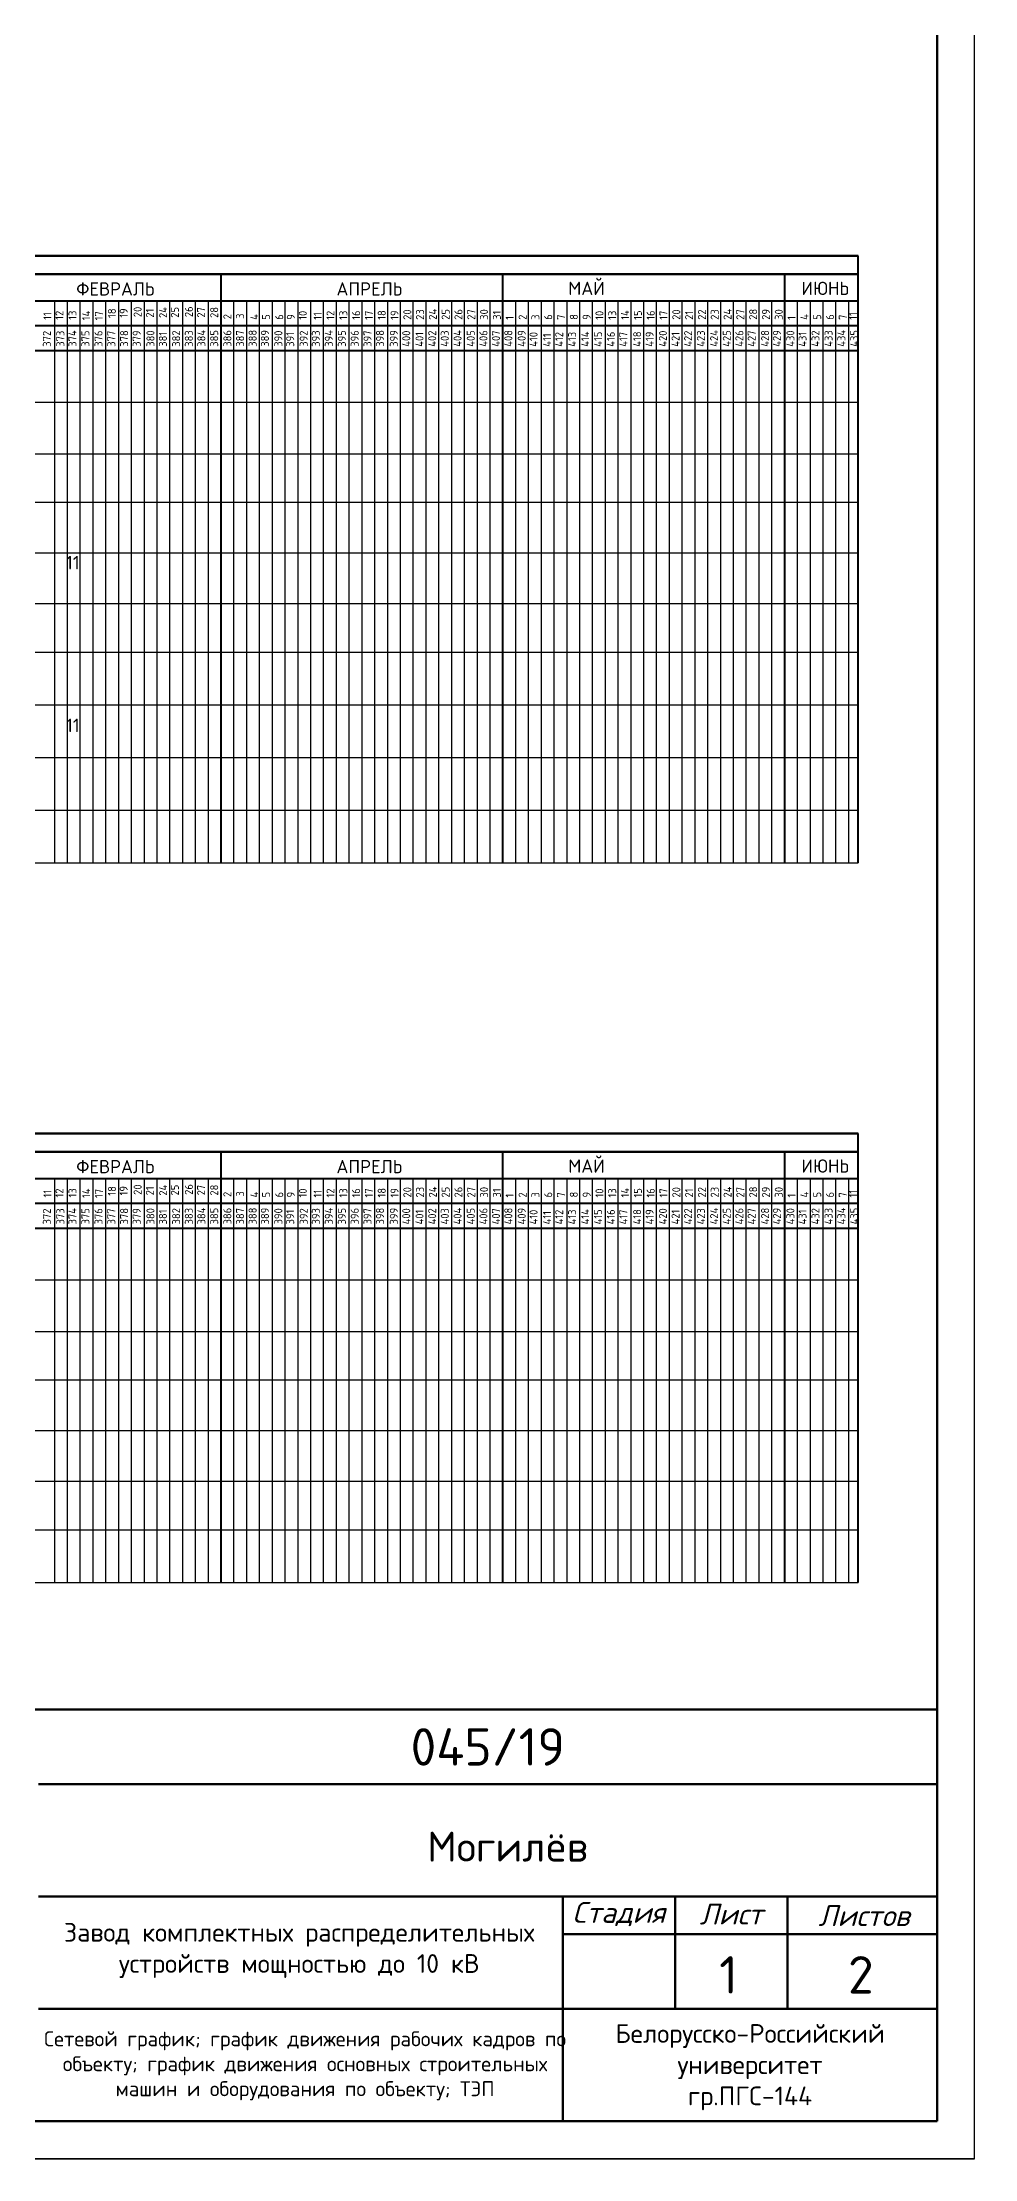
# Model space of a CAD drawing. Header units: millimetres. Extents: x -782 to 10910, y 3841 to 13237.
# Drawn here: x 841.6 to 966.1, y 4163.8 to 4446.5 of the extents above; entities that cross this region are included whole.
import ezdxf

# ---------------------------------------------------------------- set-up
doc = ezdxf.new("R2010")
doc.units = ezdxf.units.MM
doc.layers.add('1STAIR2D', color=30, linetype='Continuous')
doc.layers.add('A0-08', color=101, linetype='Continuous')
doc.layers.add('Штампы&Таблицы', color=1, linetype='Continuous', lineweight=70)
doc.styles.add('GOST-2.304_Type-B', font='GOST_Common.ttf')
doc.styles.add('Isocpeur', font='isocpeur.ttf')
doc.styles.get("Standard").update_dxf_attribs({"font": 'isocpeur.ttf'})

msp = doc.modelspace()

# ---------------------------------------------------------------- linework, layer by layer
at = {"color": 0}
msp.add_line((966.107131, 4163.787824), (966.107131, 4757.787824), dxfattribs=at)
at = {"lineweight": 30}
for p, q in [((157.457161, 4398.417198), (950.5617, 4398.420437)), ((157.457129, 4391.515032), (950.5617, 4391.518271)), ((157.457161, 4385.024194), (950.5617, 4385.027433)), ((157.457161, 4378.259137), (950.5617, 4378.262075)), ((157.457161, 4371.49408), (950.5617, 4371.497019)), ((157.457161, 4371.49408), (950.5617, 4371.497019)), ((157.457161, 4364.992075), (950.5617, 4364.995014)), ((157.457161, 4357.963966), (950.5617, 4357.966905)), ((157.457161, 4357.963966), (950.5617, 4357.963966)), ((157.457161, 4350.935857), (950.5617, 4350.938795)), ((157.457161, 4350.935857), (950.5617, 4350.935857)), ((157.457161, 4350.935857), (950.5617, 4350.935857)), ((157.457161, 4343.907747), (950.5617, 4343.910686)), ((157.457161, 4343.907747), (950.5617, 4343.907747)), ((157.457161, 4343.907747), (950.5617, 4343.907747)), ((157.457161, 4336.879638), (950.5617, 4336.882577)), ((157.457161, 4336.879638), (950.5617, 4336.882577)), ((157.457161, 4336.879638), (950.5617, 4336.879638)), ((157.457161, 4336.879638), (950.5617, 4336.879638)), ((157.457161, 4281.186701), (950.5617, 4281.189941)), ((157.457129, 4274.284535), (950.5617, 4274.287774)), ((157.457161, 4267.793697), (950.5617, 4267.796936)), ((157.457161, 4261.02864), (950.5617, 4261.031579)), ((157.457161, 4254.263583), (950.5617, 4254.266522)), ((157.457161, 4254.263583), (950.5617, 4254.266522)), ((157.457161, 4247.761578), (950.5617, 4247.764517)), ((157.457161, 4240.733469), (950.5617, 4240.736408)), ((157.457161, 4240.733469), (950.5617, 4240.733469))]:
    msp.add_line(p, q, dxfattribs=at)
at = {"layer": '1STAIR2D', "color": 0, "lineweight": 100}
for p, q in [((961.107131, 4168.787824), (961.107131, 4752.787824)), ((146.107131, 4168.787824), (961.107131, 4168.787824))]:
    msp.add_line(p, q, dxfattribs=at)
at = {"layer": '1STAIR2D', "color": 7, "lineweight": 100}
for p, q in [((961.107131, 4223.787824), (776.107131, 4223.787824)), ((961.10713, 4213.787824), (841.10713, 4213.787824)), ((961.107131, 4198.787824), (841.107131, 4198.787824)), ((911.107131, 4198.787824), (911.107131, 4168.787824)), ((926.107131, 4198.787824), (926.107131, 4183.787824)), ((941.107131, 4198.787824), (941.107131, 4183.787824)), ((961.107131, 4193.787824), (911.107131, 4193.787824)), ((961.10713, 4183.787824), (841.10713, 4183.787824))]:
    msp.add_line(p, q, dxfattribs=at)
at = {"layer": '1STAIR2D', "color": 0}
msp.add_line((126.107131, 4163.787824), (966.107131, 4163.787824), dxfattribs=at)
at = {"layer": 'A0-08', "color": 0, "lineweight": 40}
for p, q in [((226.027069, 4415.309643), (950.5617, 4415.486303)), ((226.027069, 4415.309643), (950.5617, 4415.486303)), ((231.742372, 4417.930724), (950.5617, 4417.930724)), ((260.661326, 4417.930724), (950.5617, 4417.930724)), ((260.661326, 4417.930724), (950.5617, 4417.930724)), ((950.5617, 4417.930724), (499.001816, 4417.930724)), ((950.5617, 4417.930724), (499.001816, 4417.930724)), ((499.001816, 4415.309643), (950.5617, 4415.596678)), ((865.515363, 4336.882262), (865.515363, 4415.542618)), ((903.13476, 4336.882401), (903.13476, 4415.56327)), ((940.754156, 4336.882541), (940.754156, 4415.583922)), ((950.5617, 4336.879638), (950.5617, 4417.930724)), ((950.5617, 4336.882577), (950.5617, 4417.930724)), ((301.458498, 4411.936958), (950.5617, 4411.936958)), ((207.175932, 4408.628161), (950.5617, 4408.628161)), ((301.458498, 4405.319364), (950.5617, 4405.319364)), ((301.458498, 4405.319364), (950.5617, 4405.319364)), ((231.742372, 4300.700227), (950.5617, 4300.700227)), ((231.742372, 4300.700227), (950.5617, 4300.700227)), ((260.661326, 4300.700227), (950.5617, 4300.700227)), ((260.661326, 4300.700227), (950.5617, 4300.700227)), ((950.5617, 4300.700227), (499.001816, 4300.700227)), ((950.5617, 4300.700227), (499.001816, 4300.700227)), ((950.5617, 4240.733469), (950.5617, 4300.700227)), ((950.5617, 4240.736408), (950.5617, 4300.700227)), ((226.027069, 4298.079146), (950.5617, 4298.255806)), ((226.027069, 4298.079146), (950.5617, 4298.255806)), ((499.001816, 4298.079146), (950.5617, 4298.366181)), ((865.515363, 4240.736093), (865.515363, 4298.312121)), ((903.13476, 4240.736232), (903.13476, 4298.332773)), ((940.754156, 4240.736371), (940.754156, 4298.353425)), ((301.458498, 4294.706461), (950.5617, 4294.706461)), ((207.175932, 4291.397664), (950.5617, 4291.397664)), ((301.458498, 4288.088867), (950.5617, 4288.088867))]:
    msp.add_line(p, q, dxfattribs=at)
at = {"layer": 'A0-08', "color": 0, "lineweight": 25}
for p, q in [((843.28572, 4336.88218), (843.28572, 4411.936958)), ((844.995693, 4336.882186), (844.995693, 4411.936958)), ((846.705665, 4336.882192), (846.705665, 4411.936958)), ((848.415638, 4336.882199), (848.415638, 4411.936958)), ((850.125611, 4336.882205), (850.125611, 4411.936958)), ((851.835583, 4336.882211), (851.835583, 4411.936958)), ((853.545556, 4336.882218), (853.545556, 4411.936958)), ((855.255528, 4336.882224), (855.255528, 4411.936958)), ((856.965501, 4336.88223), (856.965501, 4411.936958)), ((858.659259, 4336.882237), (858.659259, 4411.936958)), ((860.385446, 4336.882243), (860.385446, 4411.936958)), ((862.095418, 4336.882249), (862.095418, 4411.936958)), ((863.805391, 4336.882256), (863.805391, 4411.936958)), ((865.515363, 4336.882262), (865.515363, 4411.936359)), ((867.225336, 4336.882268), (867.225336, 4411.936958)), ((868.935309, 4336.882275), (868.935309, 4411.936958)), ((870.645281, 4336.882281), (870.645281, 4411.936958)), ((872.355254, 4336.882287), (872.355254, 4411.936958)), ((874.065226, 4336.882294), (874.065226, 4411.936958)), ((875.775199, 4336.8823), (875.775199, 4411.936958)), ((877.485171, 4336.882306), (877.485171, 4411.936958)), ((879.195144, 4336.882313), (879.195144, 4411.936958)), ((880.905116, 4336.882319), (880.905116, 4411.936958)), ((882.615089, 4336.882325), (882.615089, 4411.936958)), ((884.325062, 4336.882332), (884.325062, 4411.936958)), ((886.035034, 4336.882338), (886.035034, 4411.936958)), ((887.745007, 4336.882344), (887.745007, 4411.936958)), ((889.454979, 4336.882351), (889.454979, 4411.936958)), ((891.148738, 4336.882357), (891.148738, 4411.936958)), ((892.874924, 4336.882363), (892.874924, 4411.936958)), ((894.584897, 4336.88237), (894.584897, 4411.936958)), ((896.294869, 4336.882376), (896.294869, 4411.936958)), ((898.004842, 4336.882382), (898.004842, 4411.936359)), ((899.714814, 4336.882389), (899.714814, 4411.936958)), ((901.424787, 4336.882395), (901.424787, 4411.936958)), ((903.13476, 4336.882401), (903.13476, 4411.936958)), ((904.844732, 4336.882408), (904.844732, 4411.936958)), ((906.554705, 4336.882414), (906.554705, 4411.936958)), ((908.264677, 4336.88242), (908.264677, 4411.936958)), ((909.97465, 4336.882427), (909.97465, 4411.936958)), ((911.684622, 4336.882433), (911.684622, 4411.936958)), ((913.394595, 4336.882439), (913.394595, 4411.936958)), ((915.104567, 4336.882446), (915.104567, 4411.936958)), ((916.81454, 4336.882452), (916.81454, 4411.936958)), ((918.524512, 4336.882458), (918.524512, 4411.936958)), ((920.234485, 4336.882465), (920.234485, 4411.936958)), ((921.944458, 4336.882471), (921.944458, 4411.936958)), ((923.638216, 4336.882477), (923.638216, 4411.936958)), ((925.364403, 4336.882484), (925.364403, 4411.936958)), ((927.074375, 4336.88249), (927.074375, 4411.936958)), ((928.784348, 4336.882496), (928.784348, 4411.936958)), ((930.49432, 4336.882503), (930.49432, 4411.936359)), ((932.204293, 4336.882509), (932.204293, 4411.936958)), ((933.914265, 4336.882515), (933.914265, 4411.936958)), ((935.624238, 4336.882522), (935.624238, 4411.936958)), ((937.334211, 4336.882528), (937.334211, 4411.936958)), ((939.044183, 4336.882534), (939.044183, 4411.936958)), ((940.754156, 4336.882541), (940.754156, 4411.936958)), ((942.464128, 4336.882547), (942.464128, 4411.936958)), ((944.174101, 4336.882553), (944.174101, 4411.936958)), ((945.884073, 4336.88256), (945.884073, 4411.936958)), ((947.594046, 4336.882566), (947.594046, 4411.936958)), ((949.304018, 4336.882572), (949.304018, 4411.936958)), ((950.5617, 4336.882577), (950.5617, 4411.936958)), ((843.28572, 4240.73601), (843.28572, 4294.706461)), ((844.995693, 4240.736017), (844.995693, 4294.706461)), ((846.705665, 4240.736023), (846.705665, 4294.706461)), ((848.415638, 4240.736029), (848.415638, 4294.706461)), ((850.125611, 4240.736036), (850.125611, 4294.706461)), ((851.835583, 4240.736042), (851.835583, 4294.706461)), ((853.545556, 4240.736048), (853.545556, 4294.706461)), ((855.255528, 4240.736055), (855.255528, 4294.706461)), ((856.965501, 4240.736061), (856.965501, 4294.706461)), ((858.659259, 4240.736067), (858.659259, 4294.706461)), ((860.385446, 4240.736074), (860.385446, 4294.706461)), ((862.095418, 4240.73608), (862.095418, 4294.706461)), ((863.805391, 4240.736086), (863.805391, 4294.706461)), ((865.515363, 4240.736093), (865.515363, 4294.705862)), ((867.225336, 4240.736099), (867.225336, 4294.706461)), ((868.935309, 4240.736105), (868.935309, 4294.706461)), ((870.645281, 4240.736112), (870.645281, 4294.706461)), ((872.355254, 4240.736118), (872.355254, 4294.706461)), ((874.065226, 4240.736124), (874.065226, 4294.706461)), ((875.775199, 4240.736131), (875.775199, 4294.706461)), ((877.485171, 4240.736137), (877.485171, 4294.706461)), ((879.195144, 4240.736143), (879.195144, 4294.706461)), ((880.905116, 4240.73615), (880.905116, 4294.706461)), ((882.615089, 4240.736156), (882.615089, 4294.706461)), ((884.325062, 4240.736162), (884.325062, 4294.706461)), ((886.035034, 4240.736169), (886.035034, 4294.706461)), ((887.745007, 4240.736175), (887.745007, 4294.706461)), ((889.454979, 4240.736181), (889.454979, 4294.706461)), ((891.148738, 4240.736188), (891.148738, 4294.706461)), ((892.874924, 4240.736194), (892.874924, 4294.706461)), ((894.584897, 4240.7362), (894.584897, 4294.706461)), ((896.294869, 4240.736207), (896.294869, 4294.706461)), ((898.004842, 4240.736213), (898.004842, 4294.705862)), ((899.714814, 4240.736219), (899.714814, 4294.706461)), ((901.424787, 4240.736226), (901.424787, 4294.706461)), ((903.13476, 4240.736232), (903.13476, 4294.706461)), ((904.844732, 4240.736238), (904.844732, 4294.706461)), ((906.554705, 4240.736245), (906.554705, 4294.706461)), ((908.264677, 4240.736251), (908.264677, 4294.706461)), ((909.97465, 4240.736257), (909.97465, 4294.706461)), ((911.684622, 4240.736264), (911.684622, 4294.706461)), ((913.394595, 4240.73627), (913.394595, 4294.706461)), ((915.104567, 4240.736276), (915.104567, 4294.706461)), ((916.81454, 4240.736283), (916.81454, 4294.706461)), ((918.524512, 4240.736289), (918.524512, 4294.706461)), ((920.234485, 4240.736295), (920.234485, 4294.706461)), ((921.944458, 4240.736302), (921.944458, 4294.706461)), ((923.638216, 4240.736308), (923.638216, 4294.706461)), ((925.364403, 4240.736314), (925.364403, 4294.706461)), ((927.074375, 4240.736321), (927.074375, 4294.706461)), ((928.784348, 4240.736327), (928.784348, 4294.706461)), ((930.49432, 4240.736333), (930.49432, 4294.705862)), ((932.204293, 4240.73634), (932.204293, 4294.706461)), ((933.914265, 4240.736346), (933.914265, 4294.706461)), ((935.624238, 4240.736352), (935.624238, 4294.706461)), ((937.334211, 4240.736359), (937.334211, 4294.706461)), ((939.044183, 4240.736365), (939.044183, 4294.706461)), ((940.754156, 4240.736371), (940.754156, 4294.706461)), ((942.464128, 4240.736378), (942.464128, 4294.706461)), ((944.174101, 4240.736384), (944.174101, 4294.706461)), ((945.884073, 4240.73639), (945.884073, 4294.706461)), ((947.594046, 4240.736397), (947.594046, 4294.706461)), ((949.304018, 4240.736403), (949.304018, 4294.706461)), ((950.5617, 4240.736408), (950.5617, 4294.706461)), ((950.5617, 4240.736408), (950.5617, 4294.706461))]:
    msp.add_line(p, q, dxfattribs=at)
at = {"layer": 'Штампы&Таблицы', "color": 0, "lineweight": 25}
for q in [(966.107278, 4757.788007), (125.107278, 4163.788007)]:
    msp.add_line((966.107278, 4163.788007), q, dxfattribs=at)

# ---------------------------------------------------------------- texts
for s, p in [('ФЕВРАЛЬ', (846.169017, 4412.641347)), ('АПРЕЛЬ', (880.905116, 4412.641347)), ('МАЙ', (911.854383, 4412.716954)), ('ИЮНЬ', (942.976477, 4412.716954)), ('ФЕВРАЛЬ', (846.169017, 4295.41085)), ('АПРЕЛЬ', (880.905116, 4295.41085)), ('МАЙ', (911.854383, 4295.486457)), ('ИЮНЬ', (942.976477, 4295.486457))]:
    msp.add_text(s, height=1.7683557).set_placement(p)
at = {"char_height": 1.8, "width": 12.36883474, "attachment_point": 5}
for insert in [(845.70796, 4376.970055), (845.70796, 4355.228328)]:
    msp.add_mtext('11', dxfattribs=dict(at, insert=insert))
at = {"width": 70, "attachment_point": 5, "style": 'Isocpeur'}
for s, insert, char_height in [('\\pxl1,t1;Могилёв', (901.746548, 4205.466014), 4), ('\\pxl1,t1;Завод комплектных распределительных устройств мощностью до 10 кВ', (874.676609, 4191.600099), 2.5)]:
    msp.add_mtext(s, dxfattribs=dict(at, insert=insert, char_height=char_height))
at = {"color": 7, "insert": (875.709493, 4176.191707), "char_height": 2, "width": 73.28642566, "attachment_point": 5, "style": 'Isocpeur'}
msp.add_mtext('\\pxl1,t1;{\\C256;Сетевой график; график движения рабочих кадров по объекту; график движения основных строительных машин и оборудования по объекту; ТЭП}', dxfattribs=at)
at = {"layer": '1STAIR2D', "color": 7, "attachment_point": 5, "style": 'Isocpeur'}
for s, insert, char_height, width in [('045/19', (901.107131, 4218.787824), 5, 119.99999904), ('{\\fISOCPEUR|b0|i1|c204|p34;Стадия}', (918.597045, 4196.461179), 2.8, 15), ('{\\fISOCPEUR|b0|i1|c204|p34;Лист}', (933.597045, 4196.461179), 2.8, 15), ('{\\fISOCPEUR|b0|i1|c204|p34;Листов}', (951.326022, 4196.260552), 2.8, 14.03226152), ('1', (933.248381, 4188.340566), 5, 12.51359585), ('2', (950.911176, 4188.340566), 5, 12.51359585), ('Белорусско-Российский университет\\Pгр.ПГС-144', (936.119828, 4176.001554), 2.5, 49.27761271)]:
    msp.add_mtext(s, dxfattribs=dict(at, insert=insert, char_height=char_height, width=width))
at = {"layer": 'A0-08', "color": 0, "lineweight": 25, "style": 'GOST-2.304_Type-B'}
for s, height, p in [('11', 1.0687328, (842.855327, 4409.400734)), ('12', 1.0687328, (844.457954, 4409.400734)), ('13', 1.0687328, (846.19994, 4409.400734)), ('14', 1.0687328, (848.020104, 4409.334532)), ('17', 1.0687328, (849.720495, 4409.334532)), ('18', 1.0687328, (851.458001, 4409.64497)), ('19', 1.0687328, (853.03038, 4409.676041)), ('20', 1.0687328, (854.894311, 4409.757076)), ('21', 1.0687328, (856.532774, 4409.687169)), ('24', 1.0687328, (858.297892, 4409.64497)), ('25', 1.0687328, (859.870271, 4409.676041)), ('26', 1.0687328, (861.734202, 4409.757076)), ('27', 1.0687328, (863.372664, 4409.687169)), ('28', 1.0687328, (865.116108, 4409.652216)), ('2', 1.068733, (866.872799, 4409.471517)), ('3', 1.068733, (868.570262, 4409.533768)), ('4', 1.068733, (870.457845, 4409.400734)), ('5', 1.068733, (872.042662, 4409.400734)), ('6', 1.068733, (873.801677, 4409.400734)), ('9', 1.068733, (875.344805, 4409.400734)), ('10', 1.0687328, (876.947432, 4409.400734)), ('11', 1.0687328, (878.931594, 4409.400734)), ('12', 1.0687328, (880.641567, 4409.400734)), ('13', 1.0687328, (882.35154, 4409.400734)), ('16', 1.0687328, (884.061512, 4409.400734)), ('17', 1.0687328, (885.771485, 4409.400734)), ('18', 1.0687328, (887.481457, 4409.400734)), ('19', 1.0687328, (889.19143, 4409.400734)), ('20', 1.0687328, (890.901402, 4409.400734)), ('23', 1.0687328, (892.595161, 4409.400734)), ('24', 1.0687328, (894.305133, 4409.400734)), ('25', 1.0687328, (896.015106, 4409.400734)), ('26', 1.0687328, (897.725079, 4409.400734)), ('27', 1.0687328, (899.435051, 4409.400734)), ('30', 1.0687328, (901.145024, 4409.400734)), ('31', 1.0687328, (902.854996, 4409.400734)), ('1', 1.068733, (904.564969, 4409.400734)), ('2', 1.068733, (906.291155, 4409.400734)), ('3', 1.068733, (908.001128, 4409.400734)), ('6', 1.068733, (909.7111, 4409.400734)), ('7', 1.068733, (911.421073, 4409.400734)), ('8', 1.068733, (913.131045, 4409.400734)), ('9', 1.068733, (914.841018, 4409.400734)), ('10', 1.0687328, (916.550991, 4409.400734)), ('13', 1.0687328, (918.260963, 4409.400734)), ('14', 1.0687328, (919.970936, 4409.400734)), ('15', 1.0687328, (921.680908, 4409.400734)), ('16', 1.0687328, (923.390881, 4409.400734)), ('17', 1.0687328, (925.100853, 4409.400734)), ('20', 1.0687328, (926.810826, 4409.400734)), ('21', 1.0687328, (928.520798, 4409.400734)), ('22', 1.0687328, (930.230771, 4409.400734)), ('23', 1.0687328, (931.940743, 4409.400734)), ('24', 1.0687328, (933.650716, 4409.400734)), ('27', 1.0687328, (935.360689, 4409.400734)), ('28', 1.0687328, (937.070661, 4409.400734)), ('29', 1.0687328, (938.780634, 4409.400734)), ('30', 1.0687328, (940.490606, 4409.400734)), ('1', 1.068733, (942.200579, 4409.400734)), ('4', 1.068733, (943.910551, 4409.400734)), ('5', 1.068733, (945.620524, 4409.400734)), ('6', 1.068733, (947.330496, 4409.400734)), ('7', 1.068733, (949.040469, 4409.400734)), ('11', 1.0687328, (950.417405, 4409.400734)), ('372', 1.0687328, (842.77348, 4405.801805)), ('373', 1.0687328, (844.575964, 4405.801805)), ('374', 1.0687328, (846.195213, 4405.801805)), ('375', 1.0687328, (847.923368, 4405.801805)), ('376', 1.0687328, (849.670105, 4405.801805)), ('377', 1.0687328, (851.383693, 4405.801805)), ('378', 1.0687328, (853.093265, 4405.801805)), ('379', 1.0687328, (854.766732, 4405.801805)), ('380', 1.0687328, (856.606381, 4405.801805)), ('381', 1.0687328, (858.269316, 4405.801805)), ('382', 1.0687328, (860.03772, 4405.801805)), ('383', 1.0687328, (861.731665, 4405.801805)), ('384', 1.0687328, (863.406994, 4405.801805)), ('385', 1.0687328, (865.116966, 4405.801805)), ('386', 1.0687328, (866.87761, 4405.801805)), ('387', 1.0687328, (868.571556, 4405.801805)), ('388', 1.0687328, (870.246884, 4405.801805)), ('389', 1.0687328, (871.89237, 4405.801805)), ('390', 1.0687328, (873.68049, 4405.801805)), ('391', 1.0687328, (875.262958, 4405.801805)), ('392', 1.0687328, (877.065443, 4405.801805)), ('393', 1.0687328, (878.684692, 4405.801805)), ('394', 1.0687328, (880.412846, 4405.801805)), ('395', 1.0687328, (882.159584, 4405.801805)), ('396', 1.0687328, (883.873172, 4405.801805)), ('397', 1.0687328, (885.582743, 4405.801805)), ('398', 1.0687328, (887.256211, 4405.801805)), ('399', 1.0687328, (889.095859, 4405.801805)), ('400', 1.0687328, (890.758795, 4405.801805)), ('401', 1.0687328, (892.527198, 4405.801805)), ('402', 1.0687328, (894.221144, 4405.801805)), ('403', 1.0687328, (895.896472, 4405.801805)), ('404', 1.0687328, (897.606445, 4405.801805)), ('405', 1.0687328, (899.367088, 4405.801805)), ('406', 1.0687328, (901.061034, 4405.801805)), ('407', 1.0687328, (902.736362, 4405.801805)), ('408', 1.0687328, (904.381848, 4405.801805)), ('409', 1.0687328, (906.169969, 4405.801805)), ('410', 1.0687328, (907.752437, 4405.801805)), ('411', 1.0687328, (909.554921, 4405.801805)), ('412', 1.0687328, (911.17417, 4405.801805)), ('413', 1.0687328, (912.902325, 4405.801805)), ('414', 1.0687328, (914.649062, 4405.801805)), ('415', 1.0687328, (916.36265, 4405.801805)), ('416', 1.0687328, (918.072222, 4405.801805)), ('417', 1.0687328, (919.745689, 4405.801805)), ('418', 1.0687328, (921.585337, 4405.801805)), ('419', 1.0687328, (923.248273, 4405.801805)), ('420', 1.0687328, (925.016677, 4405.801805)), ('421', 1.0687328, (926.710622, 4405.801805)), ('422', 1.0687328, (928.385951, 4405.801805)), ('423', 1.0687328, (930.095923, 4405.801805)), ('424', 1.0687328, (931.856567, 4405.801805)), ('425', 1.0687328, (933.550512, 4405.801805)), ('426', 1.0687328, (935.225841, 4405.801805)), ('427', 1.0687328, (936.871327, 4405.801805)), ('428', 1.0687328, (938.659447, 4405.801805)), ('429', 1.0687328, (940.241915, 4405.801805)), ('430', 1.0687328, (942.0444, 4405.801805)), ('431', 1.0687328, (943.663649, 4405.801805)), ('432', 1.0687328, (945.391803, 4405.801805)), ('433', 1.0687328, (947.138541, 4405.801805)), ('434', 1.0687328, (948.852129, 4405.801805)), ('435', 1.0687328, (950.5617, 4405.801805)), ('20', 1.0687328, (854.894311, 4292.526579)), ('26', 1.0687328, (861.734202, 4292.526579)), ('11', 1.0687328, (842.855327, 4292.170237)), ('12', 1.0687328, (844.457954, 4292.170237)), ('13', 1.0687328, (846.19994, 4292.170237)), ('14', 1.0687328, (848.020104, 4292.104035)), ('17', 1.0687328, (849.720495, 4292.104035)), ('18', 1.0687328, (851.458001, 4292.414473)), ('19', 1.0687328, (853.03038, 4292.445544)), ('21', 1.0687328, (856.532774, 4292.456673)), ('24', 1.0687328, (858.297892, 4292.414473)), ('25', 1.0687328, (859.870271, 4292.445544)), ('27', 1.0687328, (863.372664, 4292.456673)), ('28', 1.0687328, (865.116108, 4292.421719)), ('2', 1.068733, (866.872799, 4292.24102)), ('3', 1.068733, (868.570262, 4292.303271)), ('4', 1.068733, (870.457845, 4292.170237)), ('5', 1.068733, (872.042662, 4292.170237)), ('6', 1.068733, (873.801677, 4292.170237)), ('9', 1.068733, (875.344805, 4292.170237)), ('10', 1.0687328, (876.947432, 4292.170237)), ('11', 1.0687328, (878.931594, 4292.170237)), ('12', 1.0687328, (880.641567, 4292.170237)), ('13', 1.0687328, (882.35154, 4292.170237)), ('16', 1.0687328, (884.061512, 4292.170237)), ('17', 1.0687328, (885.771485, 4292.170237)), ('18', 1.0687328, (887.481457, 4292.170237)), ('19', 1.0687328, (889.19143, 4292.170237)), ('20', 1.0687328, (890.901402, 4292.170237)), ('23', 1.0687328, (892.595161, 4292.170237)), ('24', 1.0687328, (894.305133, 4292.170237)), ('25', 1.0687328, (896.015106, 4292.170237)), ('26', 1.0687328, (897.725079, 4292.170237)), ('27', 1.0687328, (899.435051, 4292.170237)), ('30', 1.0687328, (901.145024, 4292.170237)), ('31', 1.0687328, (902.854996, 4292.170237)), ('1', 1.068733, (904.564969, 4292.170237)), ('2', 1.068733, (906.291155, 4292.170237)), ('3', 1.068733, (908.001128, 4292.170237)), ('6', 1.068733, (909.7111, 4292.170237)), ('7', 1.068733, (911.421073, 4292.170237)), ('8', 1.068733, (913.131045, 4292.170237)), ('9', 1.068733, (914.841018, 4292.170237)), ('10', 1.0687328, (916.550991, 4292.170237)), ('13', 1.0687328, (918.260963, 4292.170237)), ('14', 1.0687328, (919.970936, 4292.170237)), ('15', 1.0687328, (921.680908, 4292.170237)), ('16', 1.0687328, (923.390881, 4292.170237)), ('17', 1.0687328, (925.100853, 4292.170237)), ('20', 1.0687328, (926.810826, 4292.170237)), ('21', 1.0687328, (928.520798, 4292.170237)), ('22', 1.0687328, (930.230771, 4292.170237)), ('23', 1.0687328, (931.940743, 4292.170237)), ('24', 1.0687328, (933.650716, 4292.170237)), ('27', 1.0687328, (935.360689, 4292.170237)), ('28', 1.0687328, (937.070661, 4292.170237)), ('29', 1.0687328, (938.780634, 4292.170237)), ('30', 1.0687328, (940.490606, 4292.170237)), ('1', 1.068733, (942.200579, 4292.170237)), ('4', 1.068733, (943.910551, 4292.170237)), ('5', 1.068733, (945.620524, 4292.170237)), ('6', 1.068733, (947.330496, 4292.170237)), ('7', 1.068733, (949.040469, 4292.170237)), ('11', 1.0687328, (950.417405, 4292.170237)), ('372', 1.0687328, (842.77348, 4288.571308)), ('373', 1.0687328, (844.575964, 4288.571308)), ('374', 1.0687328, (846.195213, 4288.571308)), ('375', 1.0687328, (847.923368, 4288.571308)), ('376', 1.0687328, (849.670105, 4288.571308)), ('377', 1.0687328, (851.383693, 4288.571308)), ('378', 1.0687328, (853.093265, 4288.571308)), ('379', 1.0687328, (854.766732, 4288.571308)), ('380', 1.0687328, (856.606381, 4288.571308)), ('381', 1.0687328, (858.269316, 4288.571308)), ('382', 1.0687328, (860.03772, 4288.571308)), ('383', 1.0687328, (861.731665, 4288.571308)), ('384', 1.0687328, (863.406994, 4288.571308)), ('385', 1.0687328, (865.116966, 4288.571308)), ('386', 1.0687328, (866.87761, 4288.571308)), ('387', 1.0687328, (868.571556, 4288.571308)), ('388', 1.0687328, (870.246884, 4288.571308)), ('389', 1.0687328, (871.89237, 4288.571308)), ('390', 1.0687328, (873.68049, 4288.571308)), ('391', 1.0687328, (875.262958, 4288.571308)), ('392', 1.0687328, (877.065443, 4288.571308)), ('393', 1.0687328, (878.684692, 4288.571308)), ('394', 1.0687328, (880.412846, 4288.571308)), ('395', 1.0687328, (882.159584, 4288.571308)), ('396', 1.0687328, (883.873172, 4288.571308)), ('397', 1.0687328, (885.582743, 4288.571308)), ('398', 1.0687328, (887.256211, 4288.571308)), ('399', 1.0687328, (889.095859, 4288.571308)), ('400', 1.0687328, (890.758795, 4288.571308)), ('401', 1.0687328, (892.527198, 4288.571308)), ('402', 1.0687328, (894.221144, 4288.571308)), ('403', 1.0687328, (895.896472, 4288.571308)), ('404', 1.0687328, (897.606445, 4288.571308)), ('405', 1.0687328, (899.367088, 4288.571308)), ('406', 1.0687328, (901.061034, 4288.571308)), ('407', 1.0687328, (902.736362, 4288.571308)), ('408', 1.0687328, (904.381848, 4288.571308)), ('409', 1.0687328, (906.169969, 4288.571308)), ('410', 1.0687328, (907.752437, 4288.571308)), ('411', 1.0687328, (909.554921, 4288.571308)), ('412', 1.0687328, (911.17417, 4288.571308)), ('413', 1.0687328, (912.902325, 4288.571308)), ('414', 1.0687328, (914.649062, 4288.571308)), ('415', 1.0687328, (916.36265, 4288.571308)), ('416', 1.0687328, (918.072222, 4288.571308)), ('417', 1.0687328, (919.745689, 4288.571308)), ('418', 1.0687328, (921.585337, 4288.571308)), ('419', 1.0687328, (923.248273, 4288.571308)), ('420', 1.0687328, (925.016677, 4288.571308)), ('421', 1.0687328, (926.710622, 4288.571308)), ('422', 1.0687328, (928.385951, 4288.571308)), ('423', 1.0687328, (930.095923, 4288.571308)), ('424', 1.0687328, (931.856567, 4288.571308)), ('425', 1.0687328, (933.550512, 4288.571308)), ('426', 1.0687328, (935.225841, 4288.571308)), ('427', 1.0687328, (936.871327, 4288.571308)), ('428', 1.0687328, (938.659447, 4288.571308)), ('429', 1.0687328, (940.241915, 4288.571308)), ('430', 1.0687328, (942.0444, 4288.571308)), ('431', 1.0687328, (943.663649, 4288.571308)), ('432', 1.0687328, (945.391803, 4288.571308)), ('433', 1.0687328, (947.138541, 4288.571308)), ('434', 1.0687328, (948.852129, 4288.571308)), ('435', 1.0687328, (950.5617, 4288.571308))]:
    msp.add_text(s, height=height, rotation=90, dxfattribs=at).set_placement(p)

doc.saveas('drawing.dxf')
